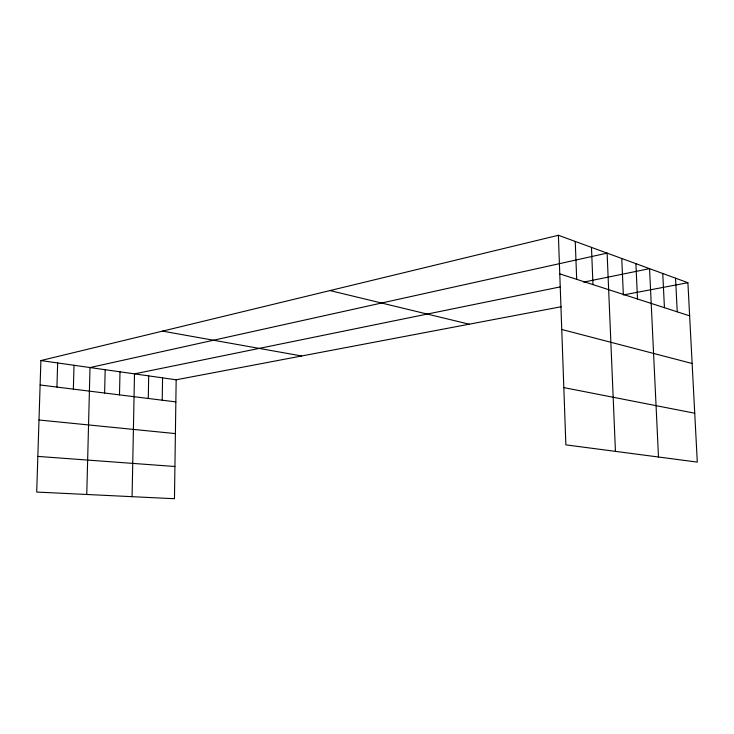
<?xml version="1.0" encoding="UTF-8"?>
<svg xmlns="http://www.w3.org/2000/svg" width="734" height="734" viewBox="0 0 734 734"><rect width="100%" height="100%" fill="white"/><g stroke="black" fill="none" stroke-linecap="round" stroke-linejoin="round"><path stroke-width="1.1" d="M561.29 306.72L176.169 379.79L174.463 498.725L36.7 492.055L40.893 360.568L558.39 235.275L687.896 282.7L697.3 462.099L565.868 444.868L558.39 235.275M162.214 400.204L162.581 377.863M148.286 398.47L148.69 375.891M132.083 496.67L134.496 373.872L560.482 286.847M119.495 394.883L120 371.808M104.623 393.029L105.173 369.707M86.768 494.477L90.007 367.55L607.119 253.12L615.441 451.364M73.363 389.13L74.015 365.275M56.94 387.084L57.656 362.954M583.64 282.122L649.553 268.653L658.49 457.007M623.377 294.94L687.896 282.7M37.838 456.401L174.931 466.503M38.994 419.995L175.398 433.592M40.113 384.983L175.848 401.902M40.893 360.568L176.169 379.79M162.489 331.126L301.683 355.981M563.822 387.598L694.74 413.224M330.025 290.572L469.182 324.199M561.749 329.465L692.134 363.495M559.767 273.874L689.639 315.84M675.537 278.168L677.243 311.831M662.756 273.488L664.435 307.693M635.892 263.653L637.507 298.995M621.753 258.478L623.331 294.417M591.476 247.395L592.962 284.599M575.245 241.449L576.685 279.342"/></g></svg>
